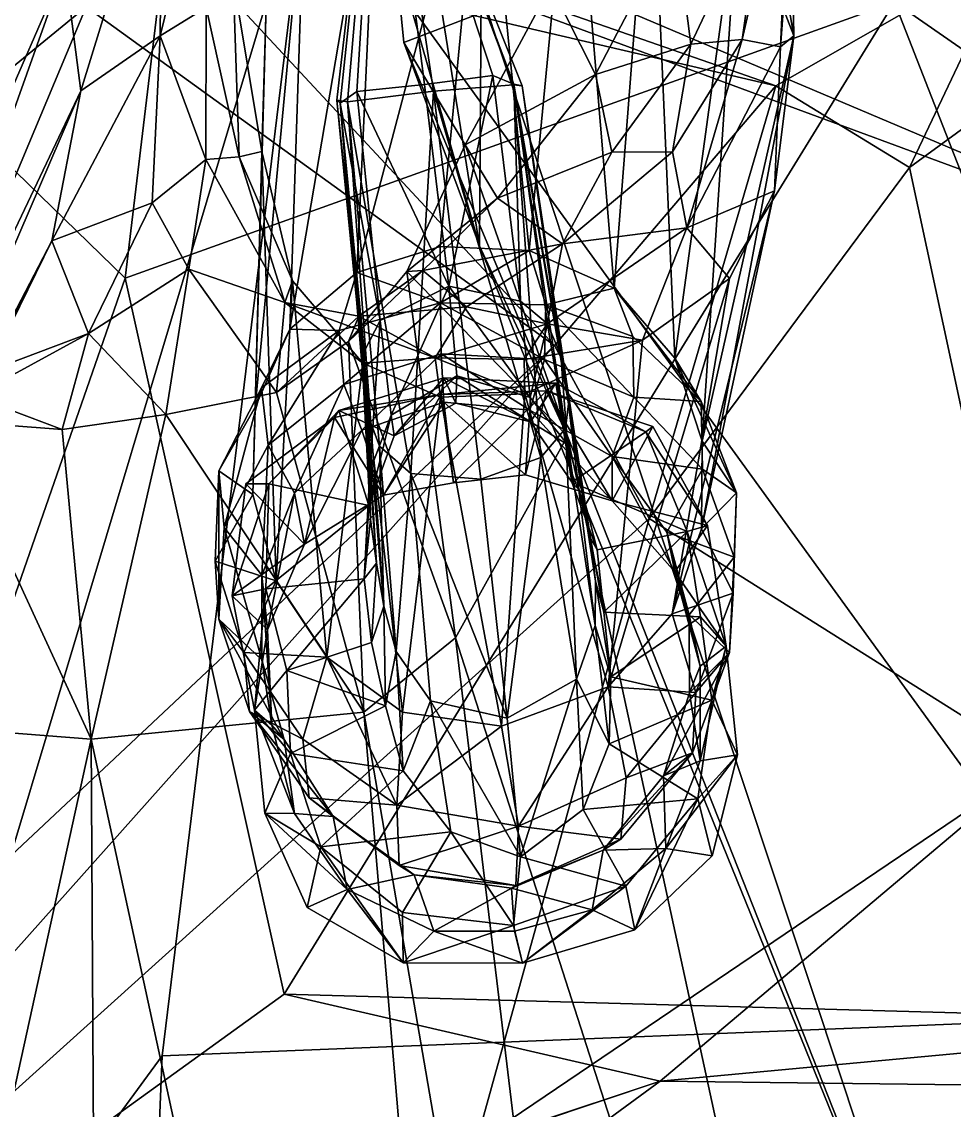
# Model space of a CAD drawing. Extents: x -0.66 to 0.66, y -0.14 to 0.26.
# Drawn here: x -0.02764 to -0.01791, y 0.10196 to 0.11332 of the extents above; entities that cross this region are included whole.
import ezdxf

# ---------------------------------------------------------------- set-up
doc = ezdxf.new("R2010")
doc.units = 0
doc.layers.add('CONDOR$LWO', color=1, linetype='CONTINUOUS')

msp = doc.modelspace()

# ---------------------------------------------------------------- linework, layer by layer
at = {"layer": 'CONDOR$LWO'}
for points in [[(-0.030016, 0.112775, 0.004896), (-0.024653, 0.114972, 0.0102), (-0.030498, 0.129186, 0.004037)], [(-0.02496, 0.123969, -0.006134), (-0.0291, 0.113112, -0.004802), (-0.031687, 0.124348, -0.00094)], [(-0.009572, 0.107308, -0.016575), (-0.018528, 0.113523, -0.011515), (-0.008943, 0.124151, -0.011474)], [(-0.02496, 0.123969, -0.006134), (-0.026557, 0.110643, -0.008409), (-0.0291, 0.113112, -0.004802)], [(-0.018528, 0.113523, -0.011515), (-0.026557, 0.110643, -0.008409), (-0.02496, 0.123969, -0.006134)], [(-0.024349, 0.112502, -0.119579), (-0.023902, 0.116366, -0.117438), (-0.024239, 0.112484, -0.120107)], [(-0.024314, 0.112469, -0.119212), (-0.023902, 0.116366, -0.117438), (-0.024349, 0.112502, -0.119579)], [(-0.024139, 0.112593, -0.118739), (-0.023902, 0.116366, -0.117438), (-0.024314, 0.112469, -0.119212)], [(-0.024239, 0.112484, -0.120107), (-0.023902, 0.116366, -0.117438), (-0.02334, 0.112594, -0.120675)], [(-0.023434, 0.112664, -0.118308), (-0.023902, 0.116366, -0.117438), (-0.024139, 0.112593, -0.118739)], [(-0.02334, 0.112594, -0.120675), (-0.023902, 0.116366, -0.117438), (-0.022505, 0.112661, -0.120035)], [(-0.022722, 0.112758, -0.118692), (-0.023902, 0.116366, -0.117438), (-0.023434, 0.112664, -0.118308)], [(-0.022502, 0.112668, -0.119083), (-0.023902, 0.116366, -0.117438), (-0.022722, 0.112758, -0.118692)], [(-0.022414, 0.112652, -0.119484), (-0.023902, 0.116366, -0.117438), (-0.022502, 0.112668, -0.119083)], [(-0.022505, 0.112661, -0.120035), (-0.023902, 0.116366, -0.117438), (-0.022414, 0.112652, -0.119484)], [(-0.026965, 0.113475, -0.067543), (-0.028807, 0.115787, -0.074911), (-0.029542, 0.111366, -0.070236)], [(-0.02414, 0.110704, -0.100429), (-0.023918, 0.11553, -0.088086), (-0.022814, 0.115731, -0.088118)], [(-0.022814, 0.115731, -0.088118), (-0.02327, 0.110973, -0.100568), (-0.02414, 0.110704, -0.100429)], [(-0.022343, 0.110933, -0.100519), (-0.02327, 0.110973, -0.100568), (-0.022814, 0.115731, -0.088118)], [(-0.021885, 0.115686, -0.087987), (-0.022343, 0.110933, -0.100519), (-0.022814, 0.115731, -0.088118)], [(-0.015934, 0.10294, 0.015997), (0, 0.115687, 0.01696), (-0.024653, 0.114972, 0.0102)], [(-0.021454, 0.110539, -0.100268), (-0.022343, 0.110933, -0.100519), (-0.021885, 0.115686, -0.087987)], [(-0.021069, 0.115498, -0.087712), (-0.021454, 0.110539, -0.100268), (-0.021885, 0.115686, -0.087987)], [(-0.024841, 0.110112, -0.100118), (-0.024684, 0.114819, -0.087938), (-0.023918, 0.11553, -0.088086)], [(-0.023918, 0.11553, -0.088086), (-0.02414, 0.110704, -0.100429), (-0.024841, 0.110112, -0.100118)], [(-0.023742, 0.114058, -0.076482), (-0.023574, 0.115427, -0.075574), (-0.02286, 0.110983, -0.071233)], [(-0.023574, 0.115427, -0.075574), (-0.022842, 0.11363, -0.067571), (-0.02286, 0.110983, -0.071233)], [(-0.020823, 0.10981, -0.099901), (-0.021454, 0.110539, -0.100268), (-0.021069, 0.115498, -0.087712)], [(-0.020159, 0.114665, -0.087615), (-0.020823, 0.10981, -0.099901), (-0.021069, 0.115498, -0.087712)], [(-0.027021, 0.112598, -0.088015), (-0.027186, 0.113892, -0.088387), (-0.026173, 0.115353, -0.085457)], [(-0.026173, 0.115353, -0.085457), (-0.026192, 0.113171, -0.084797), (-0.027021, 0.112598, -0.088015)], [(-0.026173, 0.115353, -0.085457), (-0.025677, 0.115274, -0.084771), (-0.026192, 0.113171, -0.084797)], [(-0.025677, 0.115274, -0.084771), (-0.025712, 0.113467, -0.084234), (-0.026192, 0.113171, -0.084797)], [(-0.019581, 0.113173, -0.086702), (-0.020159, 0.114665, -0.087615), (-0.019956, 0.115315, -0.084983)], [(-0.020119, 0.113134, -0.081521), (-0.01972, 0.113057, -0.083576), (-0.01962, 0.115307, -0.082048)], [(-0.020119, 0.113134, -0.081521), (-0.01962, 0.115307, -0.082048), (-0.019897, 0.114696, -0.080253)], [(-0.019604, 0.114588, -0.083949), (-0.019581, 0.113173, -0.086702), (-0.019956, 0.115315, -0.084983)], [(-0.019604, 0.114588, -0.083949), (-0.01962, 0.115307, -0.082048), (-0.01972, 0.113057, -0.083576)], [(-0.030016, 0.112775, 0.004896), (-0.029906, 0.097438, 0.010077), (-0.024653, 0.114972, 0.0102)], [(-0.029906, 0.097438, 0.010077), (-0.026171, 0.10253, 0.012801), (-0.024653, 0.114972, 0.0102)], [(-0.024653, 0.114972, 0.0102), (-0.026171, 0.10253, 0.012801), (-0.015934, 0.10294, 0.015997)], [(-0.025201, 0.109297, -0.099718), (-0.025085, 0.113491, -0.08765), (-0.024684, 0.114819, -0.087938)], [(-0.024684, 0.114819, -0.087938), (-0.024841, 0.110112, -0.100118), (-0.025201, 0.109297, -0.099718)], [(-0.027772, 0.114788, -0.088522), (-0.027186, 0.113892, -0.088387), (-0.029664, 0.108209, -0.100689)], [(-0.020537, 0.108943, -0.099542), (-0.020823, 0.10981, -0.099901), (-0.020159, 0.114665, -0.087615)], [(-0.020656, 0.113086, -0.08), (-0.019897, 0.114696, -0.080253), (-0.020818, 0.11436, -0.078788)], [(-0.020119, 0.113134, -0.081521), (-0.019897, 0.114696, -0.080253), (-0.020656, 0.113086, -0.08)], [(-0.019581, 0.113173, -0.086702), (-0.020537, 0.108943, -0.099542), (-0.020159, 0.114665, -0.087615)], [(-0.019581, 0.113173, -0.086702), (-0.019604, 0.114588, -0.083949), (-0.01972, 0.113057, -0.083576)], [(-0.025934, 0.114092, -0.066723), (-0.019768, 0.112651, -0.056329), (-0.024699, 0.114373, -0.066322)], [(-0.0233, 0.114272, -0.066619), (-0.024699, 0.114373, -0.066322), (-0.014798, 0.11312, -0.056216)], [(-0.024699, 0.114373, -0.066322), (-0.017299, 0.114064, -0.055637), (-0.014798, 0.11312, -0.056216)], [(-0.017299, 0.114064, -0.055637), (-0.024699, 0.114373, -0.066322), (-0.019768, 0.112651, -0.056329)], [(-0.022842, 0.11363, -0.067571), (-0.0233, 0.114272, -0.066619), (-0.014569, 0.110571, -0.057634)], [(-0.0233, 0.114272, -0.066619), (-0.014798, 0.11312, -0.056216), (-0.014569, 0.110571, -0.057634)], [(-0.022116, 0.113695, -0.078401), (-0.021649, 0.112768, -0.079155), (-0.020818, 0.11436, -0.078788)], [(-0.020656, 0.113086, -0.08), (-0.020818, 0.11436, -0.078788), (-0.021649, 0.112768, -0.079155)], [(-0.026965, 0.113475, -0.067543), (-0.022076, 0.109943, -0.057677), (-0.025934, 0.114092, -0.066723)], [(-0.019768, 0.112651, -0.056329), (-0.025934, 0.114092, -0.066723), (-0.022076, 0.109943, -0.057677)], [(-0.023742, 0.114058, -0.076482), (-0.02286, 0.110983, -0.071233), (-0.023651, 0.113103, -0.077153)], [(-0.023651, 0.113103, -0.077153), (-0.022116, 0.113695, -0.078401), (-0.023742, 0.114058, -0.076482)], [(-0.019768, 0.112651, -0.056329), (-0.018372, 0.1118, -0.042911), (-0.017299, 0.114064, -0.055637)], [(-0.015792, 0.113688, -0.042194), (-0.017299, 0.114064, -0.055637), (-0.018372, 0.1118, -0.042911)], [(-0.029536, 0.10731, -0.100304), (-0.029664, 0.108209, -0.100689), (-0.027186, 0.113892, -0.088387)], [(-0.027186, 0.113892, -0.088387), (-0.027021, 0.112598, -0.088015), (-0.029536, 0.10731, -0.100304)], [(-0.025431, 0.11377, -0.085039), (-0.025368, 0.111909, -0.084199), (-0.025712, 0.113467, -0.084234)], [(-0.02513, 0.111966, -0.087184), (-0.025368, 0.111909, -0.084199), (-0.025431, 0.11377, -0.085039)], [(-0.025431, 0.11377, -0.085039), (-0.025085, 0.113491, -0.08765), (-0.02513, 0.111966, -0.087184)], [(-0.022116, 0.113695, -0.078401), (-0.023651, 0.113103, -0.077153), (-0.023009, 0.112034, -0.077935)], [(-0.021649, 0.112768, -0.079155), (-0.022116, 0.113695, -0.078401), (-0.023009, 0.112034, -0.077935)], [(-0.018372, 0.1118, -0.042911), (-0.017036, 0.105584, -0.034448), (-0.015792, 0.113688, -0.042194)], [(-0.02286, 0.110983, -0.071233), (-0.022842, 0.11363, -0.067571), (-0.017969, 0.098935, -0.063719)], [(-0.022842, 0.11363, -0.067571), (-0.014569, 0.110571, -0.057634), (-0.017969, 0.098935, -0.063719)], [(-0.022076, 0.109943, -0.057677), (-0.026965, 0.113475, -0.067543), (-0.032564, 0.100103, -0.062547)], [(-0.029542, 0.111366, -0.070236), (-0.032564, 0.100103, -0.062547), (-0.026965, 0.113475, -0.067543)], [(-0.024899, 0.103172, -0.014565), (-0.026557, 0.110643, -0.008409), (-0.018528, 0.113523, -0.011515)], [(-0.025712, 0.113467, -0.084234), (-0.025715, 0.111884, -0.083358), (-0.026192, 0.113171, -0.084797)], [(-0.025715, 0.111884, -0.083358), (-0.025712, 0.113467, -0.084234), (-0.025368, 0.111909, -0.084199)], [(-0.025227, 0.108386, -0.099311), (-0.02513, 0.111966, -0.087184), (-0.025085, 0.113491, -0.08765)], [(-0.025085, 0.113491, -0.08765), (-0.025201, 0.109297, -0.099718), (-0.025227, 0.108386, -0.099311)], [(-0.024899, 0.103172, -0.014565), (-0.018528, 0.113523, -0.011515), (-0.01437, 0.102881, -0.020665)], [(-0.018528, 0.113523, -0.011515), (-0.009572, 0.107308, -0.016575), (-0.01437, 0.102881, -0.020665)], [(-0.026192, 0.113171, -0.084797), (-0.026276, 0.111431, -0.083577), (-0.027323, 0.111032, -0.087212)], [(-0.027323, 0.111032, -0.087212), (-0.027021, 0.112598, -0.088015), (-0.026192, 0.113171, -0.084797)], [(-0.025715, 0.111884, -0.083358), (-0.026276, 0.111431, -0.083577), (-0.026192, 0.113171, -0.084797)], [(-0.020847, 0.111962, -0.081001), (-0.020119, 0.113134, -0.081521), (-0.020656, 0.113086, -0.08)], [(-0.020119, 0.113134, -0.081521), (-0.020847, 0.111962, -0.081001), (-0.020698, 0.111171, -0.083105)], [(-0.01972, 0.113057, -0.083576), (-0.020119, 0.113134, -0.081521), (-0.020698, 0.111171, -0.083105)], [(-0.020542, 0.10803, -0.099147), (-0.020537, 0.108943, -0.099542), (-0.019581, 0.113173, -0.086702)], [(-0.019782, 0.111557, -0.086192), (-0.020542, 0.10803, -0.099147), (-0.019581, 0.113173, -0.086702)], [(-0.01972, 0.113057, -0.083576), (-0.019782, 0.111557, -0.086192), (-0.019581, 0.113173, -0.086702)], [(-0.030583, 0.099072, -0.01016), (-0.0291, 0.113112, -0.004802), (-0.026557, 0.110643, -0.008409)], [(-0.023009, 0.112034, -0.077935), (-0.023651, 0.113103, -0.077153), (-0.021941, 0.108994, -0.073988)], [(-0.023651, 0.113103, -0.077153), (-0.02286, 0.110983, -0.071233), (-0.021941, 0.108994, -0.073988)], [(-0.021649, 0.112768, -0.079155), (-0.021479, 0.111959, -0.080061), (-0.020656, 0.113086, -0.08)], [(-0.021479, 0.111959, -0.080061), (-0.020847, 0.111962, -0.081001), (-0.020656, 0.113086, -0.08)], [(-0.019782, 0.111557, -0.086192), (-0.01972, 0.113057, -0.083576), (-0.020698, 0.111171, -0.083105)], [(-0.023181, 0.11056, -0.11759), (-0.023434, 0.112664, -0.118308), (-0.024139, 0.112593, -0.118739)], [(-0.022722, 0.112758, -0.118692), (-0.023434, 0.112664, -0.118308), (-0.023181, 0.11056, -0.11759)], [(-0.02334, 0.112594, -0.120675), (-0.022505, 0.112661, -0.120035), (-0.022221, 0.108773, -0.119677)], [(-0.023181, 0.11056, -0.11759), (-0.022433, 0.110403, -0.117771), (-0.022722, 0.112758, -0.118692)], [(-0.023009, 0.112034, -0.077935), (-0.022672, 0.111479, -0.079686), (-0.021649, 0.112768, -0.079155)], [(-0.022502, 0.112668, -0.119083), (-0.022722, 0.112758, -0.118692), (-0.022433, 0.110403, -0.117771)], [(-0.021479, 0.111959, -0.080061), (-0.021649, 0.112768, -0.079155), (-0.022672, 0.111479, -0.079686)], [(-0.022505, 0.112661, -0.120035), (-0.022414, 0.112652, -0.119484), (-0.02193, 0.109334, -0.118878)], [(-0.02193, 0.109334, -0.118878), (-0.021962, 0.109076, -0.119214), (-0.022505, 0.112661, -0.120035)], [(-0.022221, 0.108773, -0.119677), (-0.022505, 0.112661, -0.120035), (-0.021962, 0.109076, -0.119214)], [(-0.022433, 0.110403, -0.117771), (-0.022149, 0.110168, -0.118069), (-0.022502, 0.112668, -0.119083)], [(-0.02201, 0.109836, -0.118324), (-0.022502, 0.112668, -0.119083), (-0.022149, 0.110168, -0.118069)], [(-0.022414, 0.112652, -0.119484), (-0.022502, 0.112668, -0.119083), (-0.02201, 0.109836, -0.118324)], [(-0.027021, 0.112598, -0.088015), (-0.027323, 0.111032, -0.087212), (-0.029698, 0.106386, -0.099898)], [(-0.029698, 0.106386, -0.099898), (-0.029536, 0.10731, -0.100304), (-0.027021, 0.112598, -0.088015)], [(-0.023897, 0.110204, -0.117869), (-0.024139, 0.112593, -0.118739), (-0.024314, 0.112469, -0.119212)], [(-0.023576, 0.108605, -0.119684), (-0.024239, 0.112484, -0.120107), (-0.02334, 0.112594, -0.120675)], [(-0.023897, 0.110204, -0.117869), (-0.023181, 0.11056, -0.11759), (-0.024139, 0.112593, -0.118739)], [(-0.022845, 0.108546, -0.119922), (-0.023576, 0.108605, -0.119684), (-0.02334, 0.112594, -0.120675)], [(-0.022221, 0.108773, -0.119677), (-0.022845, 0.108546, -0.119922), (-0.02334, 0.112594, -0.120675)], [(-0.02201, 0.109836, -0.118324), (-0.021953, 0.109565, -0.118591), (-0.022414, 0.112652, -0.119484)], [(-0.02193, 0.109334, -0.118878), (-0.022414, 0.112652, -0.119484), (-0.021953, 0.109565, -0.118591)], [(-0.022076, 0.109943, -0.057677), (-0.021089, 0.108135, -0.044284), (-0.019768, 0.112651, -0.056329)], [(-0.018372, 0.1118, -0.042911), (-0.019768, 0.112651, -0.056329), (-0.021089, 0.108135, -0.044284)], [(-0.023994, 0.109136, -0.118969), (-0.024349, 0.112502, -0.119579), (-0.024239, 0.112484, -0.120107)], [(-0.024039, 0.109361, -0.118693), (-0.024349, 0.112502, -0.119579), (-0.023994, 0.109136, -0.118969)], [(-0.024314, 0.112469, -0.119212), (-0.024349, 0.112502, -0.119579), (-0.024039, 0.109361, -0.118693)], [(-0.024039, 0.109361, -0.118693), (-0.024073, 0.109587, -0.118477), (-0.024314, 0.112469, -0.119212)], [(-0.024065, 0.109879, -0.11819), (-0.024314, 0.112469, -0.119212), (-0.024073, 0.109587, -0.118477)], [(-0.024065, 0.109879, -0.11819), (-0.023897, 0.110204, -0.117869), (-0.024314, 0.112469, -0.119212)], [(-0.023905, 0.10889, -0.119255), (-0.024239, 0.112484, -0.120107), (-0.023576, 0.108605, -0.119684)], [(-0.023905, 0.10889, -0.119255), (-0.023994, 0.109136, -0.118969), (-0.024239, 0.112484, -0.120107)], [(-0.023009, 0.112034, -0.077935), (-0.021941, 0.108994, -0.073988), (-0.02362, 0.110715, -0.078817)], [(-0.02362, 0.110715, -0.078817), (-0.022672, 0.111479, -0.079686), (-0.023009, 0.112034, -0.077935)], [(-0.025715, 0.111884, -0.083358), (-0.025895, 0.110738, -0.082136), (-0.026276, 0.111431, -0.083577)], [(-0.025895, 0.110738, -0.082136), (-0.025715, 0.111884, -0.083358), (-0.02489, 0.110392, -0.082937)], [(-0.025715, 0.111884, -0.083358), (-0.025368, 0.111909, -0.084199), (-0.02489, 0.110392, -0.082937)], [(-0.025368, 0.111909, -0.084199), (-0.02513, 0.111966, -0.087184), (-0.024811, 0.110618, -0.086542)], [(-0.024811, 0.110618, -0.086542), (-0.02489, 0.110392, -0.082937), (-0.025368, 0.111909, -0.084199)], [(-0.02513, 0.111966, -0.087184), (-0.025227, 0.108386, -0.099311), (-0.024982, 0.107487, -0.09894)], [(-0.024982, 0.107487, -0.09894), (-0.024811, 0.110618, -0.086542), (-0.02513, 0.111966, -0.087184)], [(-0.021479, 0.111959, -0.080061), (-0.022672, 0.111479, -0.079686), (-0.021995, 0.111001, -0.080999)], [(-0.020698, 0.111171, -0.083105), (-0.020847, 0.111962, -0.081001), (-0.021995, 0.111001, -0.080999)], [(-0.021479, 0.111959, -0.080061), (-0.021995, 0.111001, -0.080999), (-0.020847, 0.111962, -0.081001)], [(-0.018372, 0.1118, -0.042911), (-0.021089, 0.108135, -0.044284), (-0.017036, 0.105584, -0.034448)], [(-0.020849, 0.107143, -0.098797), (-0.020542, 0.10803, -0.099147), (-0.019782, 0.111557, -0.086192)], [(-0.020253, 0.110641, -0.086128), (-0.020849, 0.107143, -0.098797), (-0.019782, 0.111557, -0.086192)], [(-0.020698, 0.111171, -0.083105), (-0.020253, 0.110641, -0.086128), (-0.019782, 0.111557, -0.086192)], [(-0.027323, 0.111032, -0.087212), (-0.026276, 0.111431, -0.083577), (-0.02694, 0.110068, -0.082661)], [(-0.02694, 0.110068, -0.082661), (-0.026276, 0.111431, -0.083577), (-0.025895, 0.110738, -0.082136)], [(-0.022672, 0.111479, -0.079686), (-0.02362, 0.110715, -0.078817), (-0.023451, 0.110724, -0.080297)], [(-0.023451, 0.110724, -0.080297), (-0.021995, 0.111001, -0.080999), (-0.022672, 0.111479, -0.079686)], [(-0.022153, 0.110169, -0.082402), (-0.02116, 0.109997, -0.085221), (-0.020698, 0.111171, -0.083105)], [(-0.020698, 0.111171, -0.083105), (-0.021995, 0.111001, -0.080999), (-0.022153, 0.110169, -0.082402)], [(-0.02116, 0.109997, -0.085221), (-0.020253, 0.110641, -0.086128), (-0.020698, 0.111171, -0.083105)], [(-0.027323, 0.111032, -0.087212), (-0.027995, 0.109671, -0.086509), (-0.030169, 0.105567, -0.099471)], [(-0.030169, 0.105567, -0.099471), (-0.029698, 0.106386, -0.099898), (-0.027323, 0.111032, -0.087212)], [(-0.027995, 0.109671, -0.086509), (-0.027323, 0.111032, -0.087212), (-0.02694, 0.110068, -0.082661)], [(-0.02327, 0.110973, -0.100568), (-0.023266, 0.110388, -0.101754), (-0.02414, 0.110704, -0.100429)], [(-0.022995, 0.110345, -0.081452), (-0.021995, 0.111001, -0.080999), (-0.023451, 0.110724, -0.080297)], [(-0.023266, 0.110388, -0.101754), (-0.02327, 0.110973, -0.100568), (-0.022343, 0.110933, -0.100519)], [(-0.022995, 0.110345, -0.081452), (-0.022153, 0.110169, -0.082402), (-0.021995, 0.111001, -0.080999)], [(-0.02286, 0.110983, -0.071233), (-0.017969, 0.098935, -0.063719), (-0.021941, 0.108994, -0.073988)], [(-0.022343, 0.110933, -0.100519), (-0.022167, 0.110367, -0.101732), (-0.023266, 0.110388, -0.101754)], [(-0.022167, 0.110367, -0.101732), (-0.022343, 0.110933, -0.100519), (-0.021454, 0.110539, -0.100268)], [(-0.02694, 0.110068, -0.082661), (-0.025895, 0.110738, -0.082136), (-0.026134, 0.10922, -0.080121)], [(-0.024978, 0.10945, -0.080101), (-0.026134, 0.10922, -0.080121), (-0.025895, 0.110738, -0.082136)], [(-0.024978, 0.10945, -0.080101), (-0.025895, 0.110738, -0.082136), (-0.02489, 0.110392, -0.082937)], [(-0.030583, 0.099072, -0.01016), (-0.026557, 0.110643, -0.008409), (-0.024899, 0.103172, -0.014565)], [(-0.024811, 0.110618, -0.086542), (-0.024982, 0.107487, -0.09894), (-0.024454, 0.10669, -0.098604)], [(-0.024811, 0.110618, -0.086542), (-0.024079, 0.109758, -0.086052), (-0.02489, 0.110392, -0.082937)], [(-0.02414, 0.110704, -0.100429), (-0.024324, 0.110097, -0.101627), (-0.024841, 0.110112, -0.100118)], [(-0.024454, 0.10669, -0.098604), (-0.024079, 0.109758, -0.086052), (-0.024811, 0.110618, -0.086542)], [(-0.023266, 0.110388, -0.101754), (-0.024324, 0.110097, -0.101627), (-0.02414, 0.110704, -0.100429)], [(-0.023451, 0.110724, -0.080297), (-0.024228, 0.109983, -0.079414), (-0.02412, 0.110249, -0.081184)], [(-0.02362, 0.110715, -0.078817), (-0.024228, 0.109983, -0.079414), (-0.023451, 0.110724, -0.080297)], [(-0.024228, 0.109983, -0.079414), (-0.02362, 0.110715, -0.078817), (-0.023111, 0.106891, -0.076639)], [(-0.02412, 0.110249, -0.081184), (-0.022995, 0.110345, -0.081452), (-0.023451, 0.110724, -0.080297)], [(-0.02362, 0.110715, -0.078817), (-0.021941, 0.108994, -0.073988), (-0.023111, 0.106891, -0.076639)], [(-0.021517, 0.106379, -0.098491), (-0.020849, 0.107143, -0.098797), (-0.020253, 0.110641, -0.086128)], [(-0.02116, 0.109997, -0.085221), (-0.021517, 0.106379, -0.098491), (-0.020253, 0.110641, -0.086128)], [(-0.023181, 0.11056, -0.11759), (-0.023897, 0.110204, -0.117869), (-0.023783, 0.109216, -0.115639)], [(-0.023783, 0.109216, -0.115639), (-0.023095, 0.109624, -0.115555), (-0.023181, 0.11056, -0.11759)], [(-0.022333, 0.109399, -0.115571), (-0.022433, 0.110403, -0.117771), (-0.023181, 0.11056, -0.11759)], [(-0.023095, 0.109624, -0.115555), (-0.022333, 0.109399, -0.115571), (-0.023181, 0.11056, -0.11759)], [(-0.021454, 0.110539, -0.100268), (-0.021261, 0.110037, -0.101573), (-0.022167, 0.110367, -0.101732)], [(-0.020548, 0.109358, -0.101262), (-0.021261, 0.110037, -0.101573), (-0.021454, 0.110539, -0.100268)], [(-0.020823, 0.10981, -0.099901), (-0.020548, 0.109358, -0.101262), (-0.021454, 0.110539, -0.100268)], [(-0.017969, 0.098935, -0.063719), (-0.014569, 0.110571, -0.057634), (-0.017008, 0.092869, -0.051199)], [(-0.02412, 0.110249, -0.081184), (-0.024978, 0.10945, -0.080101), (-0.02489, 0.110392, -0.082937)], [(-0.02489, 0.110392, -0.082937), (-0.024079, 0.109758, -0.086052), (-0.023323, 0.109813, -0.082976)], [(-0.02489, 0.110392, -0.082937), (-0.023323, 0.109813, -0.082976), (-0.02412, 0.110249, -0.081184)], [(-0.022149, 0.110168, -0.118069), (-0.022433, 0.110403, -0.117771), (-0.022333, 0.109399, -0.115571)], [(-0.024277, 0.109535, -0.103081), (-0.024324, 0.110097, -0.101627), (-0.023266, 0.110388, -0.101754)], [(-0.023266, 0.110388, -0.101754), (-0.02326, 0.109855, -0.103202), (-0.024277, 0.109535, -0.103081)], [(-0.022995, 0.110345, -0.081452), (-0.02412, 0.110249, -0.081184), (-0.023323, 0.109813, -0.082976)], [(-0.022995, 0.110345, -0.081452), (-0.023323, 0.109813, -0.082976), (-0.022153, 0.110169, -0.082402)], [(-0.022182, 0.109796, -0.103175), (-0.02326, 0.109855, -0.103202), (-0.023266, 0.110388, -0.101754)], [(-0.022167, 0.110367, -0.101732), (-0.022182, 0.109796, -0.103175), (-0.023266, 0.110388, -0.101754)], [(-0.02125, 0.109401, -0.103009), (-0.022182, 0.109796, -0.103175), (-0.022167, 0.110367, -0.101732)], [(-0.021261, 0.110037, -0.101573), (-0.02125, 0.109401, -0.103009), (-0.022167, 0.110367, -0.101732)], [(-0.024978, 0.10945, -0.080101), (-0.02412, 0.110249, -0.081184), (-0.024228, 0.109983, -0.079414)], [(-0.023897, 0.110204, -0.117869), (-0.024065, 0.109879, -0.11819), (-0.024006, 0.10863, -0.115864)], [(-0.024006, 0.10863, -0.115864), (-0.023783, 0.109216, -0.115639), (-0.023897, 0.110204, -0.117869)], [(-0.022393, 0.109796, -0.08312), (-0.022153, 0.110169, -0.082402), (-0.023323, 0.109813, -0.082976)], [(-0.02116, 0.109997, -0.085221), (-0.022153, 0.110169, -0.082402), (-0.022393, 0.109796, -0.08312)], [(-0.022333, 0.109399, -0.115571), (-0.021943, 0.108907, -0.115781), (-0.022149, 0.110168, -0.118069)], [(-0.02201, 0.109836, -0.118324), (-0.022149, 0.110168, -0.118069), (-0.021943, 0.108907, -0.115781)], [(-0.027995, 0.109671, -0.086509), (-0.02694, 0.110068, -0.082661), (-0.028141, 0.109414, -0.08246)], [(-0.027214, 0.109065, -0.080081), (-0.028141, 0.109414, -0.08246), (-0.02694, 0.110068, -0.082661)], [(-0.026134, 0.10922, -0.080121), (-0.027214, 0.109065, -0.080081), (-0.02694, 0.110068, -0.082661)], [(-0.024841, 0.110112, -0.100118), (-0.025136, 0.109501, -0.101349), (-0.025201, 0.109297, -0.099718)], [(-0.024324, 0.110097, -0.101627), (-0.025136, 0.109501, -0.101349), (-0.024841, 0.110112, -0.100118)], [(-0.025067, 0.1089, -0.102847), (-0.025136, 0.109501, -0.101349), (-0.024324, 0.110097, -0.101627)], [(-0.024324, 0.110097, -0.101627), (-0.024277, 0.109535, -0.103081), (-0.025067, 0.1089, -0.102847)], [(-0.021089, 0.108135, -0.044284), (-0.022076, 0.109943, -0.057677), (-0.034348, 0.09618, -0.049105)], [(-0.032564, 0.100103, -0.062547), (-0.034348, 0.09618, -0.049105), (-0.022076, 0.109943, -0.057677)], [(-0.024978, 0.10945, -0.080101), (-0.024228, 0.109983, -0.079414), (-0.024066, 0.106116, -0.077529)], [(-0.024228, 0.109983, -0.079414), (-0.023111, 0.106891, -0.076639), (-0.024066, 0.106116, -0.077529)], [(-0.022393, 0.109796, -0.08312), (-0.022387, 0.109439, -0.085899), (-0.02116, 0.109997, -0.085221)], [(-0.021517, 0.106379, -0.098491), (-0.02116, 0.109997, -0.085221), (-0.022387, 0.109439, -0.085899)], [(-0.02125, 0.109401, -0.103009), (-0.021261, 0.110037, -0.101573), (-0.020548, 0.109358, -0.101262)], [(-0.024087, 0.109058, -0.104172), (-0.024277, 0.109535, -0.103081), (-0.02326, 0.109855, -0.103202)], [(-0.02326, 0.109855, -0.103202), (-0.023231, 0.10935, -0.104233), (-0.024087, 0.109058, -0.104172)], [(-0.024065, 0.109879, -0.11819), (-0.024073, 0.109587, -0.118477), (-0.023998, 0.108127, -0.116077)], [(-0.023998, 0.108127, -0.116077), (-0.024006, 0.10863, -0.115864), (-0.024065, 0.109879, -0.11819)], [(-0.022334, 0.109268, -0.104261), (-0.023231, 0.10935, -0.104233), (-0.02326, 0.109855, -0.103202)], [(-0.022182, 0.109796, -0.103175), (-0.022334, 0.109268, -0.104261), (-0.02326, 0.109855, -0.103202)], [(-0.021943, 0.108907, -0.115781), (-0.021781, 0.108395, -0.115961), (-0.02201, 0.109836, -0.118324)], [(-0.021953, 0.109565, -0.118591), (-0.02201, 0.109836, -0.118324), (-0.021781, 0.108395, -0.115961)], [(-0.024079, 0.109758, -0.086052), (-0.024454, 0.10669, -0.098604), (-0.023663, 0.106115, -0.098419)], [(-0.024079, 0.109758, -0.086052), (-0.023266, 0.109403, -0.085996), (-0.023323, 0.109813, -0.082976)], [(-0.023663, 0.106115, -0.098419), (-0.023266, 0.109403, -0.085996), (-0.024079, 0.109758, -0.086052)], [(-0.022387, 0.109439, -0.085899), (-0.022393, 0.109796, -0.08312), (-0.023323, 0.109813, -0.082976)], [(-0.023323, 0.109813, -0.082976), (-0.023266, 0.109403, -0.085996), (-0.022387, 0.109439, -0.085899)], [(-0.021476, 0.108782, -0.104157), (-0.022334, 0.109268, -0.104261), (-0.022182, 0.109796, -0.103175)], [(-0.02125, 0.109401, -0.103009), (-0.021476, 0.108782, -0.104157), (-0.022182, 0.109796, -0.103175)], [(-0.020177, 0.108403, -0.100849), (-0.020548, 0.109358, -0.101262), (-0.020823, 0.10981, -0.099901)], [(-0.020537, 0.108943, -0.099542), (-0.020177, 0.108403, -0.100849), (-0.020823, 0.10981, -0.099901)], [(-0.023751, 0.109, -0.114018), (-0.024327, 0.109262, -0.113383), (-0.023233, 0.109603, -0.113273)], [(-0.023259, 0.109432, -0.111584), (-0.023233, 0.109603, -0.113273), (-0.024327, 0.109262, -0.113383)], [(-0.023095, 0.109624, -0.115555), (-0.023783, 0.109216, -0.115639), (-0.023751, 0.109, -0.114018)], [(-0.023751, 0.109, -0.114018), (-0.023107, 0.109341, -0.113891), (-0.023095, 0.109624, -0.115555)], [(-0.023233, 0.109603, -0.113273), (-0.023107, 0.109341, -0.113891), (-0.023751, 0.109, -0.114018)], [(-0.022064, 0.10955, -0.113292), (-0.023233, 0.109603, -0.113273), (-0.023259, 0.109432, -0.111584)], [(-0.022328, 0.109145, -0.113921), (-0.023107, 0.109341, -0.113891), (-0.023233, 0.109603, -0.113273)], [(-0.022064, 0.10955, -0.113292), (-0.022328, 0.109145, -0.113921), (-0.023233, 0.109603, -0.113273)], [(-0.023107, 0.109341, -0.113891), (-0.022328, 0.109145, -0.113921), (-0.023095, 0.109624, -0.115555)], [(-0.022328, 0.109145, -0.113921), (-0.022333, 0.109399, -0.115571), (-0.023095, 0.109624, -0.115555)], [(-0.025523, 0.108043, -0.102504), (-0.025579, 0.108635, -0.100964), (-0.025136, 0.109501, -0.101349)], [(-0.025136, 0.109501, -0.101349), (-0.025579, 0.108635, -0.100964), (-0.025201, 0.109297, -0.099718)], [(-0.025136, 0.109501, -0.101349), (-0.025067, 0.1089, -0.102847), (-0.025523, 0.108043, -0.102504)], [(-0.024792, 0.108402, -0.103941), (-0.025067, 0.1089, -0.102847), (-0.024277, 0.109535, -0.103081)], [(-0.024277, 0.109535, -0.103081), (-0.024087, 0.109058, -0.104172), (-0.024792, 0.108402, -0.103941)], [(-0.024073, 0.109587, -0.118477), (-0.024039, 0.109361, -0.118693), (-0.023934, 0.10767, -0.116299)], [(-0.023934, 0.10767, -0.116299), (-0.023998, 0.108127, -0.116077), (-0.024073, 0.109587, -0.118477)], [(-0.022161, 0.109469, -0.11152), (-0.022064, 0.10955, -0.113292), (-0.023259, 0.109432, -0.111584)], [(-0.021898, 0.108514, -0.114187), (-0.022328, 0.109145, -0.113921), (-0.022064, 0.10955, -0.113292)], [(-0.021123, 0.109041, -0.113335), (-0.022064, 0.10955, -0.113292), (-0.022161, 0.109469, -0.11152)], [(-0.021123, 0.109041, -0.113335), (-0.021898, 0.108514, -0.114187), (-0.022064, 0.10955, -0.113292)], [(-0.021781, 0.108395, -0.115961), (-0.021701, 0.10793, -0.116162), (-0.021953, 0.109565, -0.118591)], [(-0.021649, 0.107482, -0.116397), (-0.02193, 0.109334, -0.118878), (-0.021953, 0.109565, -0.118591)], [(-0.021701, 0.10793, -0.116162), (-0.021649, 0.107482, -0.116397), (-0.021953, 0.109565, -0.118591)], [(-0.027214, 0.109065, -0.080081), (-0.028446, 0.109159, -0.079895), (-0.028141, 0.109414, -0.08246)], [(-0.024978, 0.10945, -0.080101), (-0.024066, 0.106116, -0.077529), (-0.026134, 0.10922, -0.080121)], [(-0.024327, 0.109262, -0.113383), (-0.024375, 0.10919, -0.111604), (-0.023259, 0.109432, -0.111584)], [(-0.023259, 0.109432, -0.111584), (-0.024375, 0.10919, -0.111604), (-0.023861, 0.108381, -0.110315)], [(-0.023131, 0.108508, -0.110279), (-0.023259, 0.109432, -0.111584), (-0.023861, 0.108381, -0.110315)], [(-0.023266, 0.109403, -0.085996), (-0.023663, 0.106115, -0.098419), (-0.02263, 0.10597, -0.098327)], [(-0.02263, 0.10597, -0.098327), (-0.022387, 0.109439, -0.085899), (-0.023266, 0.109403, -0.085996)], [(-0.022161, 0.109469, -0.11152), (-0.023259, 0.109432, -0.111584), (-0.023131, 0.108508, -0.110279)], [(-0.022381, 0.108592, -0.11033), (-0.022161, 0.109469, -0.11152), (-0.023131, 0.108508, -0.110279)], [(-0.022387, 0.109439, -0.085899), (-0.02263, 0.10597, -0.098327), (-0.021517, 0.106379, -0.098491)], [(-0.022161, 0.109469, -0.11152), (-0.022381, 0.108592, -0.11033), (-0.021475, 0.10832, -0.110244)], [(-0.021943, 0.108907, -0.115781), (-0.022333, 0.109399, -0.115571), (-0.022328, 0.109145, -0.113921)], [(-0.021053, 0.109097, -0.11163), (-0.021123, 0.109041, -0.113335), (-0.022161, 0.109469, -0.11152)], [(-0.021475, 0.10832, -0.110244), (-0.021053, 0.109097, -0.11163), (-0.022161, 0.109469, -0.11152)], [(-0.021476, 0.108782, -0.104157), (-0.02125, 0.109401, -0.103009), (-0.020533, 0.108653, -0.102748)], [(-0.020548, 0.109358, -0.101262), (-0.020533, 0.108653, -0.102748), (-0.02125, 0.109401, -0.103009)], [(-0.025201, 0.109297, -0.099718), (-0.025579, 0.108635, -0.100964), (-0.025227, 0.108386, -0.099311)], [(-0.024014, 0.108272, -0.114292), (-0.025057, 0.108499, -0.113514), (-0.024327, 0.109262, -0.113383)], [(-0.024375, 0.10919, -0.111604), (-0.024327, 0.109262, -0.113383), (-0.025057, 0.108499, -0.113514)], [(-0.024327, 0.109262, -0.113383), (-0.023751, 0.109, -0.114018), (-0.024014, 0.108272, -0.114292)], [(-0.023861, 0.108381, -0.110315), (-0.024087, 0.109058, -0.104172), (-0.023231, 0.10935, -0.104233)], [(-0.024039, 0.109361, -0.118693), (-0.023994, 0.109136, -0.118969), (-0.02386, 0.107223, -0.116521)], [(-0.02386, 0.107223, -0.116521), (-0.023934, 0.10767, -0.116299), (-0.024039, 0.109361, -0.118693)], [(-0.023231, 0.10935, -0.104233), (-0.023131, 0.108508, -0.110279), (-0.023861, 0.108381, -0.110315)], [(-0.022381, 0.108592, -0.11033), (-0.023131, 0.108508, -0.110279), (-0.023231, 0.10935, -0.104233)], [(-0.022334, 0.109268, -0.104261), (-0.022381, 0.108592, -0.11033), (-0.023231, 0.10935, -0.104233)], [(-0.021475, 0.10832, -0.110244), (-0.022381, 0.108592, -0.11033), (-0.022334, 0.109268, -0.104261)], [(-0.021476, 0.108782, -0.104157), (-0.021475, 0.10832, -0.110244), (-0.022334, 0.109268, -0.104261)], [(-0.021652, 0.107021, -0.116673), (-0.021962, 0.109076, -0.119214), (-0.02193, 0.109334, -0.118878)], [(-0.021649, 0.107482, -0.116397), (-0.021652, 0.107021, -0.116673), (-0.02193, 0.109334, -0.118878)], [(-0.020533, 0.108653, -0.102748), (-0.020548, 0.109358, -0.101262), (-0.020177, 0.108403, -0.100849)], [(-0.029904, 0.106066, -0.077075), (-0.028446, 0.109159, -0.079895), (-0.026914, 0.105833, -0.077576)], [(-0.027214, 0.109065, -0.080081), (-0.026914, 0.105833, -0.077576), (-0.028446, 0.109159, -0.079895)], [(-0.026134, 0.10922, -0.080121), (-0.026914, 0.105833, -0.077576), (-0.027214, 0.109065, -0.080081)], [(-0.026914, 0.105833, -0.077576), (-0.026134, 0.10922, -0.080121), (-0.024066, 0.106116, -0.077529)], [(-0.025057, 0.108499, -0.113514), (-0.025298, 0.108497, -0.111734), (-0.024375, 0.10919, -0.111604)], [(-0.024375, 0.10919, -0.111604), (-0.025298, 0.108497, -0.111734), (-0.024685, 0.107868, -0.110318)], [(-0.023861, 0.108381, -0.110315), (-0.024375, 0.10919, -0.111604), (-0.024685, 0.107868, -0.110318)], [(-0.023783, 0.109216, -0.115639), (-0.024006, 0.10863, -0.115864), (-0.024014, 0.108272, -0.114292)], [(-0.024014, 0.108272, -0.114292), (-0.023751, 0.109, -0.114018), (-0.023783, 0.109216, -0.115639)], [(-0.022328, 0.109145, -0.113921), (-0.021898, 0.108514, -0.114187), (-0.021943, 0.108907, -0.115781)], [(-0.024685, 0.107868, -0.110318), (-0.024792, 0.108402, -0.103941), (-0.024087, 0.109058, -0.104172)], [(-0.024087, 0.109058, -0.104172), (-0.023861, 0.108381, -0.110315), (-0.024685, 0.107868, -0.110318)], [(-0.02386, 0.107223, -0.116521), (-0.023994, 0.109136, -0.118969), (-0.023905, 0.10889, -0.119255)], [(-0.021847, 0.106459, -0.117009), (-0.022221, 0.108773, -0.119677), (-0.021962, 0.109076, -0.119214)], [(-0.021652, 0.107021, -0.116673), (-0.021847, 0.106459, -0.117009), (-0.021962, 0.109076, -0.119214)], [(-0.021898, 0.108514, -0.114187), (-0.021123, 0.109041, -0.113335), (-0.020694, 0.108002, -0.113604)], [(-0.020481, 0.108062, -0.111826), (-0.021053, 0.109097, -0.11163), (-0.021475, 0.10832, -0.110244)], [(-0.021123, 0.109041, -0.113335), (-0.021053, 0.109097, -0.11163), (-0.020481, 0.108062, -0.111826)], [(-0.020481, 0.108062, -0.111826), (-0.020694, 0.108002, -0.113604), (-0.021123, 0.109041, -0.113335)], [(-0.021941, 0.108994, -0.073988), (-0.018109, 0.091329, -0.067892), (-0.023111, 0.106891, -0.076639)], [(-0.018109, 0.091329, -0.067892), (-0.021941, 0.108994, -0.073988), (-0.017969, 0.098935, -0.063719)], [(-0.020177, 0.108403, -0.100849), (-0.020537, 0.108943, -0.099542), (-0.020542, 0.10803, -0.099147)], [(-0.02513, 0.107544, -0.103648), (-0.025523, 0.108043, -0.102504), (-0.025067, 0.1089, -0.102847)], [(-0.025067, 0.1089, -0.102847), (-0.024792, 0.108402, -0.103941), (-0.02513, 0.107544, -0.103648)], [(-0.02373, 0.106748, -0.116779), (-0.023905, 0.10889, -0.119255), (-0.023576, 0.108605, -0.119684)], [(-0.02373, 0.106748, -0.116779), (-0.02386, 0.107223, -0.116521), (-0.023905, 0.10889, -0.119255)], [(-0.021781, 0.108395, -0.115961), (-0.021943, 0.108907, -0.115781), (-0.021898, 0.108514, -0.114187)], [(-0.022572, 0.106053, -0.117268), (-0.022845, 0.108546, -0.119922), (-0.022221, 0.108773, -0.119677)], [(-0.021847, 0.106459, -0.117009), (-0.022572, 0.106053, -0.117268), (-0.022221, 0.108773, -0.119677)], [(-0.020822, 0.107579, -0.110388), (-0.021475, 0.10832, -0.110244), (-0.021476, 0.108782, -0.104157)], [(-0.020904, 0.107993, -0.103901), (-0.020822, 0.107579, -0.110388), (-0.021476, 0.108782, -0.104157)], [(-0.020533, 0.108653, -0.102748), (-0.020904, 0.107993, -0.103901), (-0.021476, 0.108782, -0.104157)], [(-0.025581, 0.107086, -0.102081), (-0.025617, 0.107693, -0.100562), (-0.025579, 0.108635, -0.100964)], [(-0.025579, 0.108635, -0.100964), (-0.025617, 0.107693, -0.100562), (-0.025227, 0.108386, -0.099311)], [(-0.025579, 0.108635, -0.100964), (-0.025523, 0.108043, -0.102504), (-0.025581, 0.107086, -0.102081)], [(-0.024006, 0.10863, -0.115864), (-0.023998, 0.108127, -0.116077), (-0.024063, 0.107508, -0.114335)], [(-0.024063, 0.107508, -0.114335), (-0.024014, 0.108272, -0.114292), (-0.024006, 0.10863, -0.115864)], [(-0.023372, 0.106234, -0.117069), (-0.02373, 0.106748, -0.116779), (-0.023576, 0.108605, -0.119684)], [(-0.023576, 0.108605, -0.119684), (-0.022845, 0.108546, -0.119922), (-0.022572, 0.106053, -0.117268)], [(-0.022572, 0.106053, -0.117268), (-0.023372, 0.106234, -0.117069), (-0.023576, 0.108605, -0.119684)], [(-0.020904, 0.107993, -0.103901), (-0.020533, 0.108653, -0.102748), (-0.020204, 0.107734, -0.102385)], [(-0.020177, 0.108403, -0.100849), (-0.020204, 0.107734, -0.102385), (-0.020533, 0.108653, -0.102748)], [(-0.025057, 0.108499, -0.113514), (-0.02509, 0.107401, -0.113789), (-0.025442, 0.107328, -0.111971)], [(-0.025298, 0.108497, -0.111734), (-0.025057, 0.108499, -0.113514), (-0.025442, 0.107328, -0.111971)], [(-0.024685, 0.107868, -0.110318), (-0.025298, 0.108497, -0.111734), (-0.025442, 0.107328, -0.111971)], [(-0.025057, 0.108499, -0.113514), (-0.024014, 0.108272, -0.114292), (-0.02509, 0.107401, -0.113789)], [(-0.021898, 0.108514, -0.114187), (-0.021634, 0.107811, -0.114176), (-0.021781, 0.108395, -0.115961)], [(-0.020694, 0.108002, -0.113604), (-0.021634, 0.107811, -0.114176), (-0.021898, 0.108514, -0.114187)], [(-0.025227, 0.108386, -0.099311), (-0.025617, 0.107693, -0.100562), (-0.024982, 0.107487, -0.09894)], [(-0.025071, 0.106976, -0.110496), (-0.02513, 0.107544, -0.103648), (-0.024792, 0.108402, -0.103941)], [(-0.024792, 0.108402, -0.103941), (-0.024685, 0.107868, -0.110318), (-0.025071, 0.106976, -0.110496)], [(-0.021701, 0.10793, -0.116162), (-0.021781, 0.108395, -0.115961), (-0.021634, 0.107811, -0.114176)], [(-0.020542, 0.10803, -0.099147), (-0.020212, 0.107356, -0.100453), (-0.020177, 0.108403, -0.100849)], [(-0.020204, 0.107734, -0.102385), (-0.020177, 0.108403, -0.100849), (-0.020212, 0.107356, -0.100453)], [(-0.024014, 0.108272, -0.114292), (-0.024063, 0.107508, -0.114335), (-0.02509, 0.107401, -0.113789)], [(-0.020822, 0.107579, -0.110388), (-0.020481, 0.108062, -0.111826), (-0.021475, 0.10832, -0.110244)], [(-0.021089, 0.108135, -0.044284), (-0.034348, 0.09618, -0.049105), (-0.022896, 0.101623, -0.035474)], [(-0.024063, 0.107508, -0.114335), (-0.023998, 0.108127, -0.116077), (-0.023934, 0.10767, -0.116299)], [(-0.021089, 0.108135, -0.044284), (-0.022896, 0.101623, -0.035474), (-0.017036, 0.105584, -0.034448)], [(-0.02513, 0.106663, -0.103353), (-0.025581, 0.107086, -0.102081), (-0.025523, 0.108043, -0.102504)], [(-0.025523, 0.108043, -0.102504), (-0.02513, 0.107544, -0.103648), (-0.02513, 0.106663, -0.103353)], [(-0.020212, 0.107356, -0.100453), (-0.020542, 0.10803, -0.099147), (-0.020849, 0.107143, -0.098797)], [(-0.020285, 0.106806, -0.11204), (-0.020481, 0.108062, -0.111826), (-0.020822, 0.107579, -0.110388)], [(-0.020694, 0.108002, -0.113604), (-0.020481, 0.108062, -0.111826), (-0.020285, 0.106806, -0.11204)], [(-0.021634, 0.107811, -0.114176), (-0.021562, 0.107158, -0.114342), (-0.021701, 0.10793, -0.116162)], [(-0.021649, 0.107482, -0.116397), (-0.021701, 0.10793, -0.116162), (-0.021562, 0.107158, -0.114342)], [(-0.021562, 0.107158, -0.114342), (-0.021634, 0.107811, -0.114176), (-0.020694, 0.108002, -0.113604)], [(-0.020553, 0.107112, -0.113732), (-0.021562, 0.107158, -0.114342), (-0.020694, 0.108002, -0.113604)], [(-0.020558, 0.106597, -0.110549), (-0.020822, 0.107579, -0.110388), (-0.020904, 0.107993, -0.103901)], [(-0.020674, 0.10713, -0.103629), (-0.020558, 0.106597, -0.110549), (-0.020904, 0.107993, -0.103901)], [(-0.020204, 0.107734, -0.102385), (-0.020674, 0.10713, -0.103629), (-0.020904, 0.107993, -0.103901)], [(-0.020285, 0.106806, -0.11204), (-0.020553, 0.107112, -0.113732), (-0.020694, 0.108002, -0.113604)], [(-0.025442, 0.107328, -0.111971), (-0.025071, 0.106976, -0.110496), (-0.024685, 0.107868, -0.110318)], [(-0.025617, 0.107693, -0.100562), (-0.025581, 0.107086, -0.102081), (-0.02532, 0.106738, -0.100218)], [(-0.025617, 0.107693, -0.100562), (-0.02532, 0.106738, -0.100218), (-0.024982, 0.107487, -0.09894)], [(-0.023986, 0.106842, -0.114425), (-0.024063, 0.107508, -0.114335), (-0.023934, 0.10767, -0.116299)], [(-0.023986, 0.106842, -0.114425), (-0.023934, 0.10767, -0.116299), (-0.02386, 0.107223, -0.116521)], [(-0.020674, 0.10713, -0.103629), (-0.020204, 0.107734, -0.102385), (-0.020252, 0.106738, -0.102012)], [(-0.020212, 0.107356, -0.100453), (-0.020252, 0.106738, -0.102012), (-0.020204, 0.107734, -0.102385)], [(-0.020558, 0.106597, -0.110549), (-0.020285, 0.106806, -0.11204), (-0.020822, 0.107579, -0.110388)], [(-0.024982, 0.107487, -0.09894), (-0.02532, 0.106738, -0.100218), (-0.024454, 0.10669, -0.098604)], [(-0.025026, 0.10598, -0.110648), (-0.02513, 0.106663, -0.103353), (-0.02513, 0.107544, -0.103648)], [(-0.02513, 0.107544, -0.103648), (-0.025071, 0.106976, -0.110496), (-0.025026, 0.10598, -0.110648)], [(-0.02509, 0.107401, -0.113789), (-0.024063, 0.107508, -0.114335), (-0.024869, 0.106551, -0.114008)], [(-0.024063, 0.107508, -0.114335), (-0.023986, 0.106842, -0.114425), (-0.024869, 0.106551, -0.114008)], [(-0.021652, 0.107021, -0.116673), (-0.021649, 0.107482, -0.116397), (-0.021491, 0.106484, -0.11448)], [(-0.021562, 0.107158, -0.114342), (-0.021491, 0.106484, -0.11448), (-0.021649, 0.107482, -0.116397)], [(-0.025442, 0.107328, -0.111971), (-0.02509, 0.107401, -0.113789), (-0.025209, 0.106137, -0.112181)], [(-0.025071, 0.106976, -0.110496), (-0.025442, 0.107328, -0.111971), (-0.025209, 0.106137, -0.112181)], [(-0.02509, 0.107401, -0.113789), (-0.024869, 0.106551, -0.114008), (-0.025209, 0.106137, -0.112181)], [(-0.020849, 0.107143, -0.098797), (-0.020604, 0.106321, -0.100072), (-0.020212, 0.107356, -0.100453)], [(-0.020252, 0.106738, -0.102012), (-0.020212, 0.107356, -0.100453), (-0.020604, 0.106321, -0.100072)], [(-0.02384, 0.106181, -0.11462), (-0.023986, 0.106842, -0.114425), (-0.02386, 0.107223, -0.116521)], [(-0.02384, 0.106181, -0.11462), (-0.02386, 0.107223, -0.116521), (-0.02373, 0.106748, -0.116779)], [(-0.021491, 0.106484, -0.11448), (-0.021562, 0.107158, -0.114342), (-0.020553, 0.107112, -0.113732)], [(-0.020604, 0.106321, -0.100072), (-0.020849, 0.107143, -0.098797), (-0.021517, 0.106379, -0.098491)], [(-0.020437, 0.106242, -0.113814), (-0.021491, 0.106484, -0.11448), (-0.020553, 0.107112, -0.113732)], [(-0.020558, 0.106597, -0.110549), (-0.020674, 0.10713, -0.103629), (-0.02067, 0.106318, -0.103291)], [(-0.020252, 0.106738, -0.102012), (-0.02067, 0.106318, -0.103291), (-0.020674, 0.10713, -0.103629)], [(-0.020437, 0.106242, -0.113814), (-0.020553, 0.107112, -0.113732), (-0.020285, 0.106806, -0.11204)], [(-0.024898, 0.10583, -0.103064), (-0.025261, 0.106124, -0.10173), (-0.025581, 0.107086, -0.102081)], [(-0.025581, 0.107086, -0.102081), (-0.02513, 0.106663, -0.103353), (-0.024898, 0.10583, -0.103064)], [(-0.025581, 0.107086, -0.102081), (-0.025261, 0.106124, -0.10173), (-0.02532, 0.106738, -0.100218)], [(-0.021847, 0.106459, -0.117009), (-0.021652, 0.107021, -0.116673), (-0.021506, 0.105786, -0.11465)], [(-0.021491, 0.106484, -0.11448), (-0.021506, 0.105786, -0.11465), (-0.021652, 0.107021, -0.116673)], [(-0.025209, 0.106137, -0.112181), (-0.025026, 0.10598, -0.110648), (-0.025071, 0.106976, -0.110496)], [(-0.023111, 0.106891, -0.076639), (-0.020578, 0.085877, -0.071391), (-0.024066, 0.106116, -0.077529)], [(-0.020578, 0.085877, -0.071391), (-0.023111, 0.106891, -0.076639), (-0.018109, 0.091329, -0.067892)], [(-0.024869, 0.106551, -0.114008), (-0.023986, 0.106842, -0.114425), (-0.02384, 0.106181, -0.11462)], [(-0.020285, 0.106806, -0.11204), (-0.020558, 0.106597, -0.110549), (-0.020556, 0.105608, -0.110627)], [(-0.020556, 0.105608, -0.110627), (-0.020167, 0.105669, -0.112194), (-0.020285, 0.106806, -0.11204)], [(-0.020167, 0.105669, -0.112194), (-0.020437, 0.106242, -0.113814), (-0.020285, 0.106806, -0.11204)], [(-0.02532, 0.106738, -0.100218), (-0.025261, 0.106124, -0.10173), (-0.024705, 0.105833, -0.099915)], [(-0.02532, 0.106738, -0.100218), (-0.024705, 0.105833, -0.099915), (-0.024454, 0.10669, -0.098604)], [(-0.02513, 0.106663, -0.103353), (-0.025026, 0.10598, -0.110648), (-0.024898, 0.10583, -0.103064)], [(-0.024454, 0.10669, -0.098604), (-0.024705, 0.105833, -0.099915), (-0.023723, 0.105145, -0.099632)], [(-0.023723, 0.105145, -0.099632), (-0.023663, 0.106115, -0.098419), (-0.024454, 0.10669, -0.098604)], [(-0.023655, 0.105504, -0.114756), (-0.02384, 0.106181, -0.11462), (-0.02373, 0.106748, -0.116779)], [(-0.023655, 0.105504, -0.114756), (-0.02373, 0.106748, -0.116779), (-0.023372, 0.106234, -0.117069)], [(-0.020941, 0.105451, -0.103067), (-0.02067, 0.106318, -0.103291), (-0.020252, 0.106738, -0.102012)], [(-0.020639, 0.105692, -0.101636), (-0.020941, 0.105451, -0.103067), (-0.020252, 0.106738, -0.102012)], [(-0.020604, 0.106321, -0.100072), (-0.020639, 0.105692, -0.101636), (-0.020252, 0.106738, -0.102012)], [(-0.025209, 0.106137, -0.112181), (-0.024869, 0.106551, -0.114008), (-0.024831, 0.105685, -0.114028)], [(-0.02384, 0.106181, -0.11462), (-0.024831, 0.105685, -0.114028), (-0.024869, 0.106551, -0.114008)], [(-0.02067, 0.106318, -0.103291), (-0.020556, 0.105608, -0.110627), (-0.020558, 0.106597, -0.110549)], [(-0.022432, 0.104606, -0.114872), (-0.022572, 0.106053, -0.117268), (-0.021847, 0.106459, -0.117009)], [(-0.021777, 0.1051, -0.114857), (-0.022432, 0.104606, -0.114872), (-0.021847, 0.106459, -0.117009)], [(-0.021506, 0.105786, -0.11465), (-0.021777, 0.1051, -0.114857), (-0.021847, 0.106459, -0.117009)], [(-0.021506, 0.105786, -0.11465), (-0.021491, 0.106484, -0.11448), (-0.020437, 0.106242, -0.113814)], [(-0.02263, 0.10597, -0.098327), (-0.022452, 0.104928, -0.099595), (-0.021517, 0.106379, -0.098491)], [(-0.022452, 0.104928, -0.099595), (-0.021329, 0.105431, -0.099783), (-0.021517, 0.106379, -0.098491)], [(-0.021517, 0.106379, -0.098491), (-0.021329, 0.105431, -0.099783), (-0.020604, 0.106321, -0.100072)], [(-0.020639, 0.105692, -0.101636), (-0.020604, 0.106321, -0.100072), (-0.021329, 0.105431, -0.099783)], [(-0.020556, 0.105608, -0.110627), (-0.02067, 0.106318, -0.103291), (-0.020941, 0.105451, -0.103067)], [(-0.023158, 0.104868, -0.114926), (-0.023655, 0.105504, -0.114756), (-0.023372, 0.106234, -0.117069)], [(-0.023372, 0.106234, -0.117069), (-0.022572, 0.106053, -0.117268), (-0.022432, 0.104606, -0.114872)], [(-0.022432, 0.104606, -0.114872), (-0.023158, 0.104868, -0.114926), (-0.023372, 0.106234, -0.117069)], [(-0.020583, 0.10521, -0.113983), (-0.021506, 0.105786, -0.11465), (-0.020437, 0.106242, -0.113814)], [(-0.020583, 0.10521, -0.113983), (-0.020437, 0.106242, -0.113814), (-0.020167, 0.105669, -0.112194)], [(-0.024066, 0.106116, -0.077529), (-0.022182, 0.084009, -0.072657), (-0.026914, 0.105833, -0.077576)], [(-0.024386, 0.105027, -0.102887), (-0.024638, 0.105223, -0.101435), (-0.025261, 0.106124, -0.10173)], [(-0.025261, 0.106124, -0.10173), (-0.024898, 0.10583, -0.103064), (-0.024386, 0.105027, -0.102887)], [(-0.025261, 0.106124, -0.10173), (-0.024638, 0.105223, -0.101435), (-0.024705, 0.105833, -0.099915)], [(-0.024831, 0.105685, -0.114028), (-0.025101, 0.105061, -0.112312), (-0.025209, 0.106137, -0.112181)], [(-0.025209, 0.106137, -0.112181), (-0.025101, 0.105061, -0.112312), (-0.024791, 0.105059, -0.110719)], [(-0.025026, 0.10598, -0.110648), (-0.025209, 0.106137, -0.112181), (-0.024791, 0.105059, -0.110719)], [(-0.024831, 0.105685, -0.114028), (-0.02384, 0.106181, -0.11462), (-0.023655, 0.105504, -0.114756)], [(-0.022182, 0.084009, -0.072657), (-0.024066, 0.106116, -0.077529), (-0.020578, 0.085877, -0.071391)], [(-0.023663, 0.106115, -0.098419), (-0.023723, 0.105145, -0.099632), (-0.02263, 0.10597, -0.098327)], [(-0.029904, 0.106066, -0.077075), (-0.026914, 0.105833, -0.077576), (-0.031625, 0.084352, -0.072231)], [(-0.025026, 0.10598, -0.110648), (-0.024791, 0.105059, -0.110719), (-0.024898, 0.10583, -0.103064)], [(-0.023723, 0.105145, -0.099632), (-0.022452, 0.104928, -0.099595), (-0.02263, 0.10597, -0.098327)], [(-0.026914, 0.105833, -0.077576), (-0.026783, 0.083653, -0.072808), (-0.031625, 0.084352, -0.072231)], [(-0.026783, 0.083653, -0.072808), (-0.026914, 0.105833, -0.077576), (-0.022182, 0.084009, -0.072657)], [(-0.024898, 0.10583, -0.103064), (-0.024791, 0.105059, -0.110719), (-0.024386, 0.105027, -0.102887)], [(-0.024705, 0.105833, -0.099915), (-0.024638, 0.105223, -0.101435), (-0.023723, 0.105145, -0.099632)], [(-0.021777, 0.1051, -0.114857), (-0.021506, 0.105786, -0.11465), (-0.020583, 0.10521, -0.113983)], [(-0.025101, 0.105061, -0.112312), (-0.024831, 0.105685, -0.114028), (-0.024516, 0.10471, -0.114148)], [(-0.023655, 0.105504, -0.114756), (-0.024516, 0.10471, -0.114148), (-0.024831, 0.105685, -0.114028)], [(-0.021568, 0.104677, -0.102891), (-0.020941, 0.105451, -0.103067), (-0.020639, 0.105692, -0.101636)], [(-0.021385, 0.104792, -0.101345), (-0.021568, 0.104677, -0.102891), (-0.020639, 0.105692, -0.101636)], [(-0.021329, 0.105431, -0.099783), (-0.021385, 0.104792, -0.101345), (-0.020639, 0.105692, -0.101636)], [(-0.020167, 0.105669, -0.112194), (-0.020556, 0.105608, -0.110627), (-0.020916, 0.104693, -0.110679)], [(-0.020916, 0.104693, -0.110679), (-0.020432, 0.104617, -0.112359), (-0.020167, 0.105669, -0.112194)], [(-0.020432, 0.104617, -0.112359), (-0.020583, 0.10521, -0.113983), (-0.020167, 0.105669, -0.112194)], [(-0.017036, 0.105584, -0.034448), (-0.022896, 0.101623, -0.035474), (-0.020975, 0.102265, -0.02665)], [(-0.020975, 0.102265, -0.02665), (-0.014382, 0.102186, -0.027462), (-0.017036, 0.105584, -0.034448)], [(-0.020941, 0.105451, -0.103067), (-0.020916, 0.104693, -0.110679), (-0.020556, 0.105608, -0.110627)], [(-0.024516, 0.10471, -0.114148), (-0.023655, 0.105504, -0.114756), (-0.023158, 0.104868, -0.114926)], [(-0.021385, 0.104792, -0.101345), (-0.021329, 0.105431, -0.099783), (-0.022452, 0.104928, -0.099595)], [(-0.020916, 0.104693, -0.110679), (-0.020941, 0.105451, -0.103067), (-0.021568, 0.104677, -0.102891)], [(-0.024638, 0.105223, -0.101435), (-0.024386, 0.105027, -0.102887), (-0.023697, 0.104516, -0.101275)], [(-0.024638, 0.105223, -0.101435), (-0.023697, 0.104516, -0.101275), (-0.023723, 0.105145, -0.099632)], [(-0.021334, 0.1043, -0.114173), (-0.021777, 0.1051, -0.114857), (-0.020583, 0.10521, -0.113983)], [(-0.02124, 0.103846, -0.112483), (-0.021334, 0.1043, -0.114173), (-0.020583, 0.10521, -0.113983)], [(-0.020583, 0.10521, -0.113983), (-0.020432, 0.104617, -0.112359), (-0.02124, 0.103846, -0.112483)], [(-0.024516, 0.10471, -0.114148), (-0.024657, 0.104078, -0.112452), (-0.025101, 0.105061, -0.112312)], [(-0.025101, 0.105061, -0.112312), (-0.024657, 0.104078, -0.112452), (-0.02424, 0.104264, -0.110745)], [(-0.024791, 0.105059, -0.110719), (-0.025101, 0.105061, -0.112312), (-0.02424, 0.104264, -0.110745)], [(-0.024791, 0.105059, -0.110719), (-0.02424, 0.104264, -0.110745), (-0.024386, 0.105027, -0.102887)], [(-0.023723, 0.105145, -0.099632), (-0.023697, 0.104516, -0.101275), (-0.022452, 0.104928, -0.099595)], [(-0.022432, 0.104606, -0.114872), (-0.021777, 0.1051, -0.114857), (-0.021334, 0.1043, -0.114173)], [(-0.024386, 0.105027, -0.102887), (-0.02424, 0.104264, -0.110745), (-0.023541, 0.104419, -0.102809)], [(-0.024386, 0.105027, -0.102887), (-0.023541, 0.104419, -0.102809), (-0.023697, 0.104516, -0.101275)], [(-0.023158, 0.104868, -0.114926), (-0.023665, 0.104024, -0.114268), (-0.024516, 0.10471, -0.114148)], [(-0.023697, 0.104516, -0.101275), (-0.022481, 0.104309, -0.101283), (-0.022452, 0.104928, -0.099595)], [(-0.023665, 0.104024, -0.114268), (-0.023158, 0.104868, -0.114926), (-0.022507, 0.103891, -0.11422)], [(-0.023158, 0.104868, -0.114926), (-0.022432, 0.104606, -0.114872), (-0.022507, 0.103891, -0.11422)], [(-0.022452, 0.104928, -0.099595), (-0.022481, 0.104309, -0.101283), (-0.021385, 0.104792, -0.101345)], [(-0.021568, 0.104677, -0.102891), (-0.021385, 0.104792, -0.101345), (-0.022481, 0.104309, -0.101283)], [(-0.024657, 0.104078, -0.112452), (-0.024516, 0.10471, -0.114148), (-0.023657, 0.103501, -0.112562)], [(-0.024516, 0.10471, -0.114148), (-0.023665, 0.104024, -0.114268), (-0.023657, 0.103501, -0.112562)], [(-0.021684, 0.104052, -0.110748), (-0.021568, 0.104677, -0.102891), (-0.022525, 0.104281, -0.102826)], [(-0.022481, 0.104309, -0.101283), (-0.022525, 0.104281, -0.102826), (-0.021568, 0.104677, -0.102891)], [(-0.022507, 0.103891, -0.11422), (-0.022432, 0.104606, -0.114872), (-0.021334, 0.1043, -0.114173)], [(-0.021684, 0.104052, -0.110748), (-0.02124, 0.103846, -0.112483), (-0.020916, 0.104693, -0.110679)], [(-0.021568, 0.104677, -0.102891), (-0.021684, 0.104052, -0.110748), (-0.020916, 0.104693, -0.110679)], [(-0.02124, 0.103846, -0.112483), (-0.020432, 0.104617, -0.112359), (-0.020916, 0.104693, -0.110679)], [(-0.023697, 0.104516, -0.101275), (-0.023541, 0.104419, -0.102809), (-0.022481, 0.104309, -0.101283)], [(-0.02424, 0.104264, -0.110745), (-0.023336, 0.103832, -0.110781), (-0.023541, 0.104419, -0.102809)], [(-0.023541, 0.104419, -0.102809), (-0.023336, 0.103832, -0.110781), (-0.022525, 0.104281, -0.102826)], [(-0.023541, 0.104419, -0.102809), (-0.022525, 0.104281, -0.102826), (-0.022481, 0.104309, -0.101283)], [(-0.02424, 0.104264, -0.110745), (-0.024657, 0.104078, -0.112452), (-0.023657, 0.103501, -0.112562)], [(-0.023657, 0.103501, -0.112562), (-0.023336, 0.103832, -0.110781), (-0.02424, 0.104264, -0.110745)], [(-0.023336, 0.103832, -0.110781), (-0.022496, 0.103832, -0.110755), (-0.022525, 0.104281, -0.102826)], [(-0.022525, 0.104281, -0.102826), (-0.022496, 0.103832, -0.110755), (-0.021684, 0.104052, -0.110748)], [(-0.022412, 0.103496, -0.11248), (-0.022507, 0.103891, -0.11422), (-0.021334, 0.1043, -0.114173)], [(-0.021334, 0.1043, -0.114173), (-0.02124, 0.103846, -0.112483), (-0.022412, 0.103496, -0.11248)], [(-0.022496, 0.103832, -0.110755), (-0.022412, 0.103496, -0.11248), (-0.021684, 0.104052, -0.110748)], [(-0.022412, 0.103496, -0.11248), (-0.02124, 0.103846, -0.112483), (-0.021684, 0.104052, -0.110748)], [(-0.023657, 0.103501, -0.112562), (-0.023665, 0.104024, -0.114268), (-0.022507, 0.103891, -0.11422)], [(-0.022507, 0.103891, -0.11422), (-0.022412, 0.103496, -0.11248), (-0.023657, 0.103501, -0.112562)], [(-0.023336, 0.103832, -0.110781), (-0.023657, 0.103501, -0.112562), (-0.022412, 0.103496, -0.11248)], [(-0.022412, 0.103496, -0.11248), (-0.022496, 0.103832, -0.110755), (-0.023336, 0.103832, -0.110781)], [(-0.024899, 0.103172, -0.014565), (-0.020975, 0.102265, -0.02665), (-0.030583, 0.099072, -0.01016)], [(-0.01437, 0.102881, -0.020665), (-0.020975, 0.102265, -0.02665), (-0.024899, 0.103172, -0.014565)], [(-0.015934, 0.10294, 0.015997), (-0.026854, 0.085816, 0.017207), (-0.011197, 0.083533, 0.021848)], [(-0.015934, 0.10294, 0.015997), (-0.026171, 0.10253, 0.012801), (-0.026854, 0.085816, 0.017207)], [(-0.014382, 0.102186, -0.027462), (-0.020975, 0.102265, -0.02665), (-0.01437, 0.102881, -0.020665)], [(-0.026854, 0.085816, 0.017207), (-0.026171, 0.10253, 0.012801), (-0.029906, 0.097438, 0.010077)], [(-0.032676, 0.093684, -0.02801), (-0.020975, 0.102265, -0.02665), (-0.022896, 0.101623, -0.035474)], [(-0.020975, 0.102265, -0.02665), (-0.032676, 0.093684, -0.02801), (-0.030583, 0.099072, -0.01016)]]:
    msp.add_3dface(points, dxfattribs=at)

doc.saveas('drawing.dxf')
